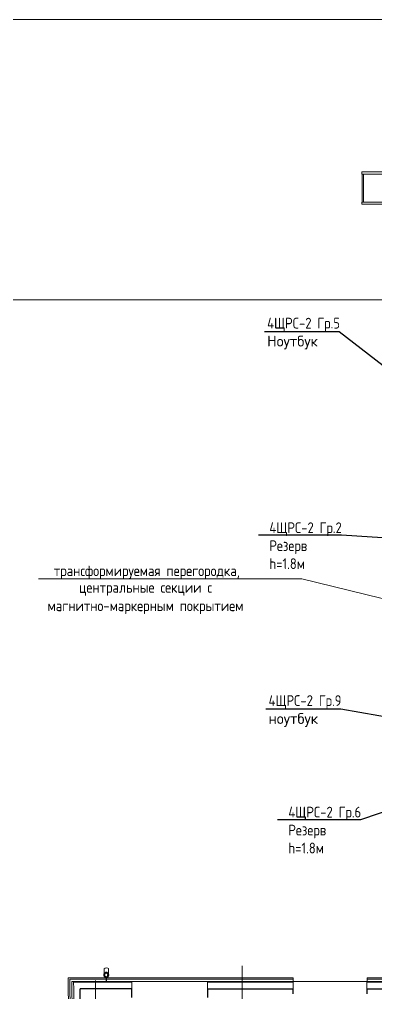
# Model space of a CAD drawing. Header units: millimetres. Extents: x -32 to 417638015, y -35 to 175284279.
# Drawn here: x 417427352 to 417435609, y 175252263 to 175274830 of the extents above; entities that cross this region are included whole.
import ezdxf
from ezdxf import colors
from ezdxf.entities.mleader import LeaderData, LeaderLine
from ezdxf.math import Vec2, Vec3

# ---------------------------------------------------------------- set-up
doc = ezdxf.new("R2010")
doc.units = ezdxf.units.MM
doc.linetypes.add('ADSK_Линия сетки', pattern=[25, 20, -2.5, 0, -2.5])
doc.linetypes.add('ADSK_Штрихпунктирная 2 точки_ш15 п1_5 п1_5 п1_5', pattern=[19.5, 15, -1.5, 0, -1.5, 0, -1.5])
doc.layers.add('_ЭМ_Надписи', color=7, linetype='Continuous')
for name, color, linetype, lineweight in [('Аннотация', 7, 'Continuous', 18), ('Обобщенные модели', 7, 'Continuous', 18), ('Оборудование', 7, 'Continuous', 18), ('Оси', 253, 'Continuous', 9), ('Стены наружные', 7, 'Continuous', 18), ('Стены несущие', 7, 'Continuous', 30), ('Стены отделка', 7, 'Continuous', 30), ('Стены штриховка', 7, 'Continuous', 9), ('ШТРИХОВКА', 252, 'Continuous', 15)]:
    doc.layers.add(name, color=color, linetype=linetype, lineweight=lineweight)
doc.layers.add('Линии', color=7, linetype='Continuous', lineweight=9, true_color=0x00a600)
doc.styles.add('GOST Common_2', font='GOST_Common.ttf', dxfattribs={"width": 0.9, "height": 250})
doc.styles.add('ЭОМ', font='isocpeur.ttf', dxfattribs={"width": 0.85, "height": 250})

# ---------------------------------------------------------------- blocks, each defined once
blk = doc.blocks.new('План 4 этажа')
at = {"layer": 'Обобщенные модели', "lineweight": 9}
h = blk.add_hatch(dxfattribs=at)
h.set_pattern_fill('FP_9', color=8, style=0, pattern_type=2)
h.set_pattern_definition([(45, (591.94, 243.9), (-106.066, 106.066), [])])
h.paths.add_polyline_path([(39203.794, 21165.22), (39225.488, 21170.171), (39242.885, 21184.045), (39252.54, 21204.094), (39252.54, 21226.346), (39242.885, 21246.394), (39225.488, 21260.268), (39203.794, 21265.22), (39182.1, 21260.268), (39164.702, 21246.394), (39155.047, 21226.346), (39155.047, 21204.094), (39164.702, 21184.045), (39182.1, 21170.171), (39200.881, 21165.885)])
at = {"layer": 'Аннотация', "color": 8, "lineweight": 20}
for p, q in [((37633.773, 30404.613), (42633.773, 30404.613)), ((43735.589, 30404.613), (42633.773, 30404.613)), ((50521.019, 28732.848), (43735.589, 30404.613))]:
    blk.add_line(p, q, dxfattribs=at)
at = {"layer": 'Линии', "color": 8, "linetype": 'ADSK_Штрихпунктирная 2 точки_ш15 п1_5 п1_5 п1_5'}
blk.add_line((43539.997, 21065.22), (45250.997, 21065.22), dxfattribs=at)
at = {"layer": 'Обобщенные модели', "color": 8}
for p, q in [((39153.794, 21361.371), (39153.794, 21318.867)), ((39253.794, 21318.867), (39253.794, 21361.371)), ((39198.794, 21164.361), (39198.794, 21065.22)), ((39208.794, 21065.22), (39208.794, 21164.269))]:
    blk.add_line(p, q, dxfattribs=at)
at = {"layer": 'Обобщенные модели', "color": 8, "flags": 128}
for points in [[(39153.794, 21228.237), (39153.794, 21229.507), (39153.794, 21232.171), (39153.794, 21235.047), (39153.794, 21238.132), (39153.794, 21241.419), (39153.794, 21244.905), (39153.794, 21248.584), (39153.794, 21252.449), (39153.794, 21256.494), (39153.794, 21260.714), (39153.794, 21265.1), (39153.794, 21269.647), (39153.794, 21274.347), (39153.794, 21279.192), (39153.794, 21284.174), (39153.794, 21289.287), (39153.794, 21294.521), (39153.794, 21299.867), (39153.794, 21305.319), (39153.794, 21310.866), (39153.794, 21316.5), (39153.794, 21318.867)], [(39253.794, 21318.867), (39253.794, 21313.2), (39253.794, 21307.615), (39253.794, 21302.123), (39253.794, 21296.731), (39253.794, 21291.449), (39253.794, 21286.286), (39253.794, 21281.248), (39253.794, 21276.345), (39253.794, 21271.584), (39253.794, 21266.972), (39253.794, 21262.518), (39253.794, 21258.229), (39253.794, 21254.11), (39253.794, 21250.169), (39253.794, 21246.412), (39253.794, 21242.846), (39253.794, 21239.475), (39253.794, 21236.305), (39253.794, 21233.341), (39253.794, 21230.589), (39253.794, 21228.237)]]:
    blk.add_lwpolyline(points, dxfattribs=at)
at = {"layer": 'Обобщенные модели', "color": 8}
for start, end in [(90, 270), (270, 90)]:
    blk.add_arc((39203.794, 21215.22), 52, start, end, dxfattribs=at)
at = {"layer": 'Обобщенные модели', "color": 8, "lineweight": 40}
for start, end in [(90, 270), (270, 90)]:
    blk.add_arc((39203.794, 21215.22), 50, start, end, dxfattribs=at)
at = {"layer": 'Обобщенные модели', "color": 8}
for start_param, end_param in [(4.71238898, 6.283185307), (3.141592654, 4.71238898)]:
    blk.add_ellipse((39203.794, 21361.371), major_axis=(-50, 0), ratio=0.309016994, start_param=start_param, end_param=end_param, dxfattribs=at)
at = {"layer": 'Оборудование', "color": 8}
for p, q in [((45128.793, 39838.902), (45128.793, 39788.902)), ((45353.793, 39838.902), (45128.793, 39838.902)), ((45128.793, 39788.902), (45353.793, 39788.902)), ((45138.793, 39138.902), (45138.793, 39788.902)), ((45168.793, 39788.902), (45168.793, 39138.902)), ((45353.793, 39838.902), (45653.793, 39838.902)), ((45653.793, 39788.902), (45353.793, 39788.902)), ((45128.793, 39138.902), (45128.793, 39088.902)), ((45353.793, 39138.902), (45128.793, 39138.902)), ((45128.793, 39088.902), (45353.793, 39088.902)), ((45353.793, 39138.902), (45653.793, 39138.902)), ((45653.793, 39088.902), (45353.793, 39088.902))]:
    blk.add_line(p, q, dxfattribs=at)
at = {"layer": 'Оси', "color": 8, "linetype": 'ADSK_Линия сетки'}
for p, q in [((-10052.178, 43374.489), (56511.792, 43374.489)), ((-10052.178, 36874.489), (56511.792, 36874.489)), ((42356.505, -3353.101), (42356.505, 21427.463)), ((38956.505, -3353.101), (38956.505, 21083.278))]:
    blk.add_line(p, q, dxfattribs=at)
at = {"layer": 'Стены наружные', "color": 8}
for p, q in [((38321.012, 21151.351), (39199.014, 21151.351)), ((38408.872, 13693.411), (38321.012, 21151.351)), ((38355.834, 21115.731), (39199.141, 21115.731)), ((38443.687, 13658.352), (38355.834, 21115.731)), ((39199.138, 21116.351), (38356.426, 21116.351)), ((38356.426, 21116.351), (38444.288, 13658.291)), ((39198.964, 21065.731), (38406.426, 21065.731)), ((39208.447, 21115.731), (43540.025, 21115.731)), ((43539.966, 21116.351), (39208.449, 21116.351)), ((39208.574, 21151.351), (43539.966, 21151.351)), ((43540.025, 21065.731), (39208.623, 21065.731)), ((39795.939, 21065.22), (41550.939, 21065.22)), ((43539.966, 21151.351), (43539.966, 21116.351)), ((43540.025, 21115.731), (43540.025, 21065.731)), ((45250.923, 21150.22), (45853.793, 21151.485)), ((45250.923, 21150.22), (45250.997, 21115.22)), ((45853.793, 21116.485), (45250.997, 21115.22)), ((45250.997, 21115.22), (45768.791, 21115.795)), ((45250.997, 21115.22), (45251.052, 21065.22)), ((45853.793, 21065.889), (45251.052, 21065.22))]:
    blk.add_line(p, q, dxfattribs=at)
at = {"layer": 'Стены несущие', "color": 8}
for p, q in [((39795.939, 20895.22), (38598.179, 20895.22)), ((38670.604, 14747.514), (38598.179, 20895.22)), ((39795.939, 20695.22), (39795.939, 20895.22)), ((41550.939, 20895.22), (43539.997, 20895.22)), ((41550.939, 20895.22), (41550.939, 20695.22)), ((43539.997, 20775.22), (43539.997, 20895.22)), ((45249.997, 20895.22), (46023.793, 20895.22)), ((45249.997, 20895.22), (45249.997, 20775.22))]:
    blk.add_line(p, q, dxfattribs=at)
at = {"layer": 'Стены отделка', "color": 8, "lineweight": 9}
for p, q in [((39795.939, 21065.22), (38406.163, 21065.22)), ((38406.163, 21065.22), (38480.617, 14745.276)), ((38448.169, 20895.22), (38446.402, 21045.22)), ((39795.939, 20895.22), (39795.939, 21065.22)), ((43539.997, 21065.22), (41550.939, 21065.22)), ((41550.939, 21065.22), (41550.939, 20895.22)), ((41551.509, 21045.22), (41550.939, 21045.22)), ((43539.997, 20895.22), (43539.997, 21065.22)), ((45873.793, 21065.22), (45249.997, 21065.22)), ((45249.997, 21065.22), (45249.997, 20895.22)), ((45249.997, 21045.22), (45250.997, 21045.22)), ((41550.939, 20895.22), (41550.939, 20895.22)), ((45249.997, 20895.22), (45249.997, 20895.22))]:
    blk.add_line(p, q, dxfattribs=at)
at = {"layer": 'Стены штриховка', "color": 8}
for p, q in [((38446.402, 21045.22), (39795.939, 21045.22)), ((43539.997, 21045.22), (41551.509, 21045.22)), ((45873.793, 21045.22), (45250.997, 21045.22)), ((38520.614, 14745.747), (38448.169, 20895.22))]:
    blk.add_line(p, q, dxfattribs=at)
at = {"layer": 'Аннотация', "color": 8, "lineweight": 9, "char_height": 250, "width": 4649.4, "line_spacing_factor": 1.022766, "style": 'GOST Common_2'}
for s, insert, attachment_point in [('\\pxqc,t4.572,9.144,13.716,18.288,22.86,27.432,32.004,36.576,41.148,45.72,50.292,54.864,59.436,64.008,68.58,73.152,77.724,82.296,86.868,91.44,96.012,100.584,105.156,109.728,114.3,118.872,123.444,128.016,132.588,137.16,141.732,146.304;{трансформируемая перегородка,}', (40145.026, 30554.974), 5), ('\\pxqc,t4.572,9.144,13.716,18.288,22.86,27.432,32.004,36.576,41.148,45.72,50.292,54.864,59.436,64.008,68.58,73.152,77.724,82.296,86.868,91.44,96.012,100.584,105.156,109.728,114.3,118.872,123.444,128.016,132.588,137.16,141.732,146.304;{центральные секции с\\Pмагнитно-маркерным покрытием}', (40113.776, 30327.655), 2)]:
    blk.add_mtext(s, dxfattribs=dict(at, insert=insert, attachment_point=attachment_point))

msp = doc.modelspace()

# ---------------------------------------------------------------- block references
at = {"layer": 'ШТРИХОВКА'}
msp.add_blockref('План 4 этажа', (417390161, 175231456), dxfattribs=at)

# ---------------------------------------------------------------- leaders
at = {"layer": '_ЭМ_Надписи', "color": 7, "ltscale": 5}
ml = msp.add_multileader_mtext('Standard', dxfattribs=at)
ml.set_content('{\\fGOST Common|b0|i0|c0|p34;\\W0.9;\\C256;4\\fGOST Common|b0|i0|c204|p34;ЩРС\\fGOST Common|b0|i0|c0|p34;-2\\fISOCPEUR|b0|i0|c204|p34;\\W0.85; Гр.5\\P\\W1;\\C0;Ноутбук}', color=1, style='ЭОМ')
ml.set_leader_properties()
ml.build(insert=Vec2(0, 0))
ml.multileader.update_dxf_attribs({"text_left_attachment_type": 6, "text_right_attachment_type": 6, "dogleg_length": 0, "arrow_head_size": 200})
ctx = ml.context
ctx.base_point, ctx.char_height, ctx.arrow_head_size, ctx.landing_gap_size, ctx.plane_origin = Vec3(417433095, 175267587, -64), 250, 200, 0, Vec3(417418160, 175275978, -64)
ctx.left_attachment, ctx.right_attachment = 6, 6
notes = []
notes.append((ctx, [(1, (1, 1, 0), (417434769, 175267587, -64), (-1, 0), 0, [(1, [(417440150, 175264656, -64), (417440035, 175263498, -64)], 0, [])])]))
ctx.mtext.insert, ctx.mtext.width, ctx.mtext.defined_height, ctx.mtext.flow_direction = Vec3(417433095, 175267912, -64), 4435.55, 546, 5
ml = msp.add_multileader_mtext('Standard', dxfattribs=at)
ml.set_content('{\\fGOST Common|b0|i0|c204|p34;\\W0.9;\\C256;4ЩРС-2\\fISOCPEUR|b0|i0|c204|p34;\\W0.85; Гр.2 Резерв\\P\\fGOST Common|b0|i0|c0|p34;\\W0.9;h=\\fGOST Common|b0|i0|c204|p34;1\\fGOST Common|b0|i0|c0|p34;.\\fGOST Common|b0|i0|c204|p34;8м}', color=1, style='ЭОМ')
ml.set_leader_properties()
ml.build(insert=Vec2(0, 0))
ml.multileader.update_dxf_attribs({"text_left_attachment_type": 6, "text_right_attachment_type": 6, "dogleg_length": 0, "arrow_head_size": 200})
ctx = ml.context
ctx.base_point, ctx.char_height, ctx.arrow_head_size, ctx.landing_gap_size, ctx.plane_origin = Vec3(417433147, 175262868), 250, 200, 0, Vec3(417427263, 175281904)
ctx.left_attachment, ctx.right_attachment = 6, 6
notes.append((ctx, [(1, (1, 1, 0), (417434821, 175262868), (-1, 0), 0, [(0, [(417439823, 175262555)], 0, [])])]))
ctx.mtext.insert, ctx.mtext.width, ctx.mtext.defined_height, ctx.mtext.flow_direction = Vec3(417433147, 175263168), 1906.02, 546, 5
ml = msp.add_multileader_mtext('Standard', dxfattribs=at)
ml.set_content('{\\fGOST Common|b0|i0|c204|p34;\\W0.9;\\C256;4ЩРС-2\\fISOCPEUR|b0|i0|c204|p34;\\W0.85; Гр.6 Резерв\\P\\fGOST Common|b0|i0|c0|p34;\\W0.9;h=\\fGOST Common|b0|i0|c204|p34;1\\fGOST Common|b0|i0|c0|p34;.\\fGOST Common|b0|i0|c204|p34;8м}', color=1, style='ЭОМ')
ml.set_leader_properties()
ml.build(insert=Vec2(0, 0))
ml.multileader.update_dxf_attribs({"text_left_attachment_type": 6, "text_right_attachment_type": 6, "dogleg_length": 0, "arrow_head_size": 200})
ctx = ml.context
ctx.base_point, ctx.char_height, ctx.arrow_head_size, ctx.landing_gap_size, ctx.plane_origin = Vec3(417433587, 175256272), 250, 200, 0, Vec3(417427086, 175277220)
ctx.left_attachment, ctx.right_attachment = 6, 6
notes.append((ctx, [(1, (1, 1, 0), (417435261, 175256272), (-1, 0), 0, [(2, [(417439772, 175257045), (417445395, 175259657), (417445395, 175259657)], 0, [])])]))
ctx.mtext.insert, ctx.mtext.width, ctx.mtext.defined_height, ctx.mtext.flow_direction = Vec3(417433587, 175256572), 1906.02, 546, 5
ml = msp.add_multileader_mtext('Standard', dxfattribs=at)
ml.set_content('{\\fGOST Common|b0|i0|c0|p34;\\W0.9;\\C256;4\\fGOST Common|b0|i0|c204|p34;ЩРС\\fGOST Common|b0|i0|c0|p34;-2\\fISOCPEUR|b0|i0|c204|p34;\\W0.85; Гр.9\\P\\W1;\\C0;ноутбук}', color=1, style='ЭОМ')
ml.set_leader_properties()
ml.build(insert=Vec2(0, 0))
ml.multileader.update_dxf_attribs({"text_left_attachment_type": 6, "text_right_attachment_type": 6, "dogleg_length": 0, "arrow_head_size": 200})
ctx = ml.context
ctx.base_point, ctx.char_height, ctx.arrow_head_size, ctx.landing_gap_size, ctx.plane_origin = Vec3(417433127, 175258834, -64), 250, 200, 0, Vec3(417418192, 175268093, -64)
ctx.left_attachment, ctx.right_attachment = 6, 6
notes.append((ctx, [(1, (1, 1, 0), (417434801, 175258834, -64), (-1, 0), 0, [(1, [(417440095, 175259052, -64), (417440093, 175257908, -64)], 0, [])])]))
ctx.mtext.insert, ctx.mtext.width, ctx.mtext.defined_height, ctx.mtext.flow_direction = Vec3(417433127, 175259159, -64), 3095.85, 546, 5
for ctx, leaders in notes:
    for number, flags, end, landing, length, lines in leaders:
        leader = LeaderData()
        leader.index, (leader.has_last_leader_line, leader.has_dogleg_vector, leader.attachment_direction) = number, flags
        leader.last_leader_point, leader.dogleg_vector, leader.dogleg_length = Vec3(end), Vec3(landing), length
        for number, points, colour, breaks in lines:
            line = LeaderLine()
            line.index, line.vertices, line.color, line.breaks = number, Vec3.list(points), colors.encode_raw_color(colour), breaks
            leader.lines.append(line)
        ctx.leaders.append(leader)

doc.saveas('drawing.dxf')
